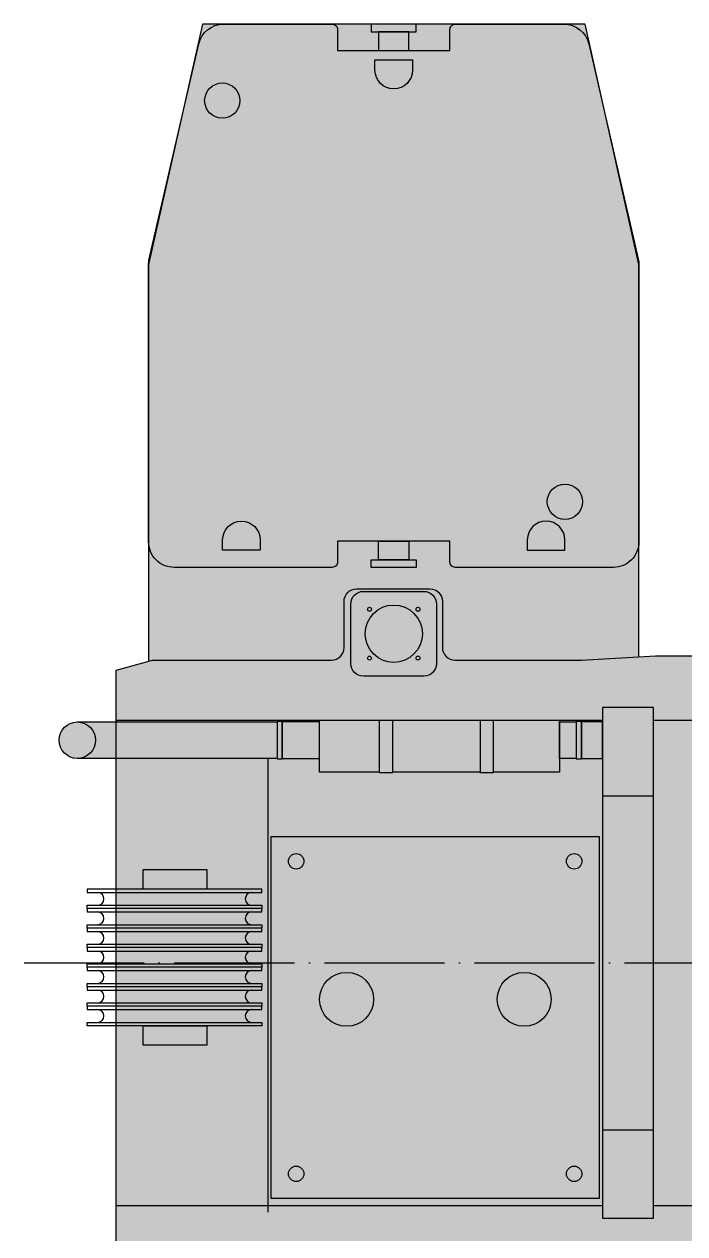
# Model space of a CAD drawing. Header units: millimetres. Extents: x -7081 to 12121, y -11735 to 22530.
# Drawn here: x -7081 to -4440, y -8828 to -3995 of the extents above; entities that cross this region are included whole.
import ezdxf

# ---------------------------------------------------------------- set-up
doc = ezdxf.new("R2010")
doc.units = ezdxf.units.MM
doc.linetypes.add('ACAD_ISO04W100', pattern=[30, 24, -3, 0, -3])
doc.layers.add('Кран SCC2600A', color=250, linetype='Continuous', lineweight=30)
doc.layers.add('Кран SCC2600A Штриховка', color=40, linetype='Continuous', lineweight=15)
doc.layers.add('Кран SCC2600A Оси', color=251, linetype='ACAD_ISO04W100')

# ---------------------------------------------------------------- blocks, each defined once
blk = doc.blocks.new('BLOCK-20160317.10264357')
at = {"color": 0, "linetype": 'ByBlock', "lineweight": -2, "ltscale": 20, "transparency": 16777216}
for points in [[(-349.0546567040074, 25.55272026961939), (349.0546567040146, 25.55272026961939), (349.0546567040146, 39), (-349.0546567040074, 39)], [(-349.0546567040074, -25.55272026961939), (349.0546567040146, -25.55272026961939), (349.0546567040146, -39), (-349.0546567040074, -39)]]:
    blk.add_lwpolyline(points, close=True, dxfattribs=at)
for centre, start, end in [((-308.0475440805531, 0), 270, 90), ((308.0475440805531, 0), 90, 270)]:
    blk.add_arc(centre, 25.55272026961939, start, end, dxfattribs=at)
blk = doc.blocks.new('BLOCK-20160317.11065502')
at = {"layer": 'Кран SCC2600A Штриховка', "ltscale": 20, "transparency": 16777216}
h = blk.add_hatch(color=253, dxfattribs=at)
h.dxf.hatch_style = 1
edge = h.paths.add_edge_path()
edge.add_line((0, -979.8433902428405), (-224.5753507971531, -979.8433902428405))
edge.add_line((-224.5753507971531, -979.8433902428405), (-224.5753507971531, -1063.694324007156))
edge.add_arc((-245.8810267899962, -1063.694324007157), 21.30567599284316, -90.00000000004161, 2.3874235921539366e-12, ccw=False)
edge.add_line((-245.8810267900117, -1085), (-878.2113952144282, -1085))
edge.add_arc((-878.2113952144441, -983.2113952144441), 101.7886047855559, 179.9999999999992, 270.000000000009, ccw=False)
edge.add_line((-980, -983.2113952144427), (-980, 124.4480155973433))
edge.add_arc((-878.2113952144441, 124.4480155972653), 101.7886047855559, 167.0407108236929, 179.9999999999561, ccw=False)
edge.add_line((-977.4074091254151, 147.2749928032936), (-779.7888625837513, 1006.038372420437))
edge.add_arc((-680.5928486727721, 983.2113952144441), 101.7886047855559, 89.99999999999562, 167.0407108237136, ccw=False)
edge.add_line((-680.5928486727644, 1085), (-245.8810267900117, 1085))
edge.add_arc((-245.8810267899962, 1063.694324007157), 21.30567599284313, -2.3874235921539366e-12, 90.0000000000415, ccw=False)
edge.add_line((-224.5753507971531, 1063.694324007156), (-224.5753507971531, 979.8433902428405))
edge.add_line((-224.5753507971531, 979.8433902428405), (0, 979.8433902428405))
edge.add_line((0, 979.8433902428405), (224.5753507971531, 979.8433902428405))
edge.add_line((224.5753507971531, 979.8433902428405), (224.5753507971531, 1063.694324007156))
edge.add_arc((245.8810267899962, 1063.694324007157), 21.30567599284316, 89.99999999995839, 180.0000000000024, ccw=False)
edge.add_line((245.8810267900117, 1085), (680.5928486727644, 1085))
edge.add_arc((680.5928486727721, 983.2113952144441), 101.7886047855559, 12.959289176286518, 90.00000000000438, ccw=False)
edge.add_line((779.7888625837513, 1006.038372420437), (977.4074091254151, 147.2749928032936))
edge.add_arc((878.2113952144441, 124.4480155972653), 101.7886047855559, 4.388311936054379e-11, 12.959289176307095, ccw=False)
edge.add_line((980, 124.4480155973433), (980, -983.2113952144427))
edge.add_arc((878.2113952144441, -983.2113952144441), 101.7886047855559, -90.00000000000898, 7.958078640513122e-13, ccw=False)
edge.add_line((878.2113952144282, -1085), (245.8810267900117, -1085))
edge.add_arc((245.8810267899962, -1063.694324007157), 21.30567599284313, 179.9999999999976, 270.0000000000415, ccw=False)
edge.add_line((224.5753507971531, -1063.694324007156), (224.5753507971531, -979.8433902428405))
edge.add_line((224.5753507971531, -979.8433902428405), (0, -979.8433902428405))
h = blk.add_hatch(color=256, dxfattribs=at)
h.dxf.hatch_style = 1
h.set_gradient(color1=(132, 132, 132), color2=(214, 214, 214), tint=1, name='CYLINDER')
h.paths.add_polyline_path([(-90.12815500237048, 1054.943090490448), (90.12815500237048, 1054.943090490448), (90.12815500237048, 1085), (-90.12815500237048, 1085)])
h = blk.add_hatch(color=256, dxfattribs=at)
h.dxf.hatch_style = 1
h.set_gradient(color1=(132, 132, 132), color2=(214, 214, 214), tint=1, name='CYLINDER')
h.paths.add_polyline_path([(-60.83756896480918, 979.8433902428405), (60.83756896475097, 979.8433902428405), (60.83756896475097, 1054.943090490448), (-60.83756896480918, 1054.943090490448)])
h = blk.add_hatch(color=256, dxfattribs=at)
h.dxf.hatch_style = 1
h.set_gradient(color1=(132, 132, 132), color2=(214, 214, 214), tint=1, name='CYLINDER')
h.paths.add_polyline_path([(-60.83756896480918, -979.8433902428405), (60.83756896475097, -979.8433902428405), (60.83756896475097, -1054.943090490448), (-60.83756896480918, -1054.943090490448)])
h = blk.add_hatch(color=256, dxfattribs=at)
h.dxf.hatch_style = 1
h.set_gradient(color1=(132, 132, 132), color2=(214, 214, 214), tint=1, name='CYLINDER')
h.paths.add_polyline_path([(-90.12815500237048, -1054.943090490448), (90.12815500237048, -1054.943090490448), (90.12815500237048, -1085), (-90.12815500237048, -1085)])
at = {"color": 0, "linetype": 'ByBlock', "lineweight": -2, "ltscale": 20, "transparency": 16777216}
for points in [[(0, -979.8433902428405), (-224.5753507971531, -979.8433902428405), (-224.5753507971531, -1063.694324007156, -0.4142135623733191), (-245.8810267900117, -1085), (-878.2113952144282, -1085, -0.4142135623731447), (-980, -983.2113952144427), (-980, 124.4480155973433, -0.05660590967345118), (-977.4074091254151, 147.2749928032936), (-779.7888625837513, 1006.038372420437, -0.3494149430676797), (-680.5928486727644, 1085), (-245.8810267900117, 1085, -0.4142135623733191), (-224.5753507971531, 1063.694324007156), (-224.5753507971531, 979.8433902428405), (0, 979.8433902428405), (224.5753507971531, 979.8433902428405), (224.5753507971531, 1063.694324007156, -0.4142135623733191), (245.8810267900117, 1085), (680.5928486727644, 1085, -0.3494149430676797), (779.7888625837513, 1006.038372420437), (977.4074091254151, 147.2749928032936, -0.05660590967345118), (980, 124.4480155973433), (980, -983.2113952144427, -0.4142135623731447), (878.2113952144282, -1085), (245.8810267900117, -1085, -0.4142135623733191), (224.5753507971531, -1063.694324007156), (224.5753507971531, -979.8433902428405)], [(75.09970024765096, 942.1011393723893), (75.09970024765096, 901.5711424133624, -0.9999999999999999), (-75.09970024759195, 901.5711424133624), (-75.09970024759195, 942.1011393723893)], [(-684.113992788567, -1015.945740475261), (-684.113992788567, -975.4157435162341, -0.9999999999999999), (-533.914592293324, -975.4157435162341), (-533.914592293324, -1015.945740475261)], [(684.113992788567, -1015.945740475261), (684.113992788567, -975.4157435162343, 0.9999999999999999), (533.914592293324, -975.4157435162343), (533.914592293324, -1015.945740475261)]]:
    blk.add_lwpolyline(points, format="xyb", close=True, dxfattribs=at)
for points in [[(-90.12815500237048, 1054.943090490448), (90.12815500237048, 1054.943090490448), (90.12815500237048, 1085), (-90.12815500237048, 1085)], [(-60.83756896480918, 979.8433902428405), (60.83756896475097, 979.8433902428405), (60.83756896475097, 1054.943090490448), (-60.83756896480918, 1054.943090490448)], [(-60.83756896480918, -979.8433902428405), (60.83756896475097, -979.8433902428405), (60.83756896475097, -1054.943090490448), (-60.83756896480918, -1054.943090490448)], [(-90.12815500237048, -1054.943090490448), (90.12815500237048, -1054.943090490448), (90.12815500237048, -1085), (-90.12815500237048, -1085)]]:
    blk.add_lwpolyline(points, close=True, dxfattribs=at)
for centre in [(-685.4224625870115, 779.7230231368449), (684.3381699339661, -822.8296507412454)]:
    blk.add_circle(centre, 70.53168461903704, dxfattribs=at)
blk = doc.blocks.new('BLOCK-20180425.102646')
at = {"color": 0, "linetype": 'ByBlock', "lineweight": -2, "ltscale": 20, "transparency": 16777216}
blk.add_wipeout([(-765, -3750), (765.0000000000002, -3750), (980.0000000000005, -2790), (980.0000000000005, 2790), (765.0000000000002, 3750), (-765, 3750), (-980, 2790), (-980, -2790)], dxfattribs=at)
at = {"layer": 'Кран SCC2600A Штриховка', "ltscale": 20, "transparency": 16777216}
h = blk.add_hatch(color=256, dxfattribs=at)
h.dxf.hatch_style = 1
h.paths.add_polyline_path([(-980, -2790), (-765, -3750), (765, -3750), (980, -2790), (980, 2790), (765, 3750), (-765, 3750), (-980, 2790)])
at = {"color": 0, "linetype": 'ByBlock', "lineweight": -2, "ltscale": 20, "transparency": 16777216}
blk.add_lwpolyline([(-980, -2790), (-765, -3750), (765, -3750), (980, -2790), (980, 2790), (765, 3750), (-765, 3750), (-980, 2790)], close=True, dxfattribs=at)
blk = doc.blocks.new('BLOCK-20160317.11151947')
at = {"layer": 'Кран SCC2600A Штриховка', "transparency": 16777216}
h = blk.add_hatch(color=251, dxfattribs=at)
h.dxf.hatch_style = 1
h.paths.add_polyline_path([(-7119.912844227478, 889.4415021665809, 1), (-6974.298015147073, 889.4415021665809, 1)])
at = {"color": 0, "linetype": 'ByBlock', "lineweight": -2, "ltscale": 20, "transparency": 16777216}
blk.add_circle((-7047.105429687275, 889.4415021665809), 72.80741454020244, dxfattribs=at)
blk.add_blockref('BLOCK-20180425.102646', (-5782, 0), dxfattribs=at)
blk.add_blockref('BLOCK-20160317.11065502', (-5782, 2665), dxfattribs=at)
blk.add_wipeout([(1612.9051516610484, 1168.9959075589804), (1612.9051516610484, 1212.9877226769386), (2006.20828409784, 1212.9877226769386), (2006.20828409784, 1168.9959075589804), (2026.3817736993078, 1168.9959075589804), (2026.3817736993078, 1125.0040924410205), (2006.20828409784, 1125.0040924410205), (2006.20828409784, 1081.0122773230605), (1612.9051516610484, 1081.0122773230605), (1612.9051516610484, 1125.0040924410205), (1548.5503129513709, 1125.0040924410205), (1548.5503129513709, 1107.8637457871882), (1182.592200288877, 931.704381319214), (1179.326432354355, 931.704381319214), (1179.326432354355, 9.094947017729282e-13), (1179.326432354355, -474.4968704862831), (1260.5864227250827, -474.4968704862831), (1861.791569999118, -601.0758392493208), (1861.791569999118, -601.0758392493208), (1900.418078297619, -616.4314579561633), (1931.6646614124911, -643.8441049069716), (1951.9173824571644, -680.1432710060826), (1958.833839532279, -721.1306445585851), (1951.6140847121287, -762.0656822346537), (1931.0931449230402, -798.2138938000517), (1899.6444438759554, -825.3944267539018), (1883.1345497522534, -833.701587551981), (1395.7663450962718, -1034.3189171661288), (1548.5503129513709, -1107.8637457871873), (1548.5503129513709, -1125.0040924410205), (1612.9051516610484, -1125.0040924410205), (1612.9051516610484, -1081.0122773230614), (2006.20828409784, -1081.0122773230614), (2006.20828409784, -1125.0040924410205), (2026.3817736993078, -1125.0040924410205), (2026.3817736993078, -1168.9959075589795), (2006.20828409784, -1168.9959075589795), (2006.20828409784, -1212.9877226769377), (1612.9051516610484, -1212.9877226769377), (1612.9051516610484, -1168.9959075589795), (1548.5503129513709, -1168.9959075589795), (1548.5503129513709, -1189.315840154064), (1372.6766985869363, -1207.2263289659822), (1314.759749638899, -1226.5840154068346), (673.5810463438975, -1226.5840154068346), (559.2147327876737, -1348.5700529609967), (-450.6683501229859, -1348.5700529609967), (-569.2041405873856, -1226.5840154068346), (-4735.756391325267, -1226.5840154068346), (-5031.972075108322, -1209.6788637457867), (-5537.446738292398, -1209.6788637457867), (-5537.446738292398, -1209.6788637457867), (-5556.615387268126, -1213.491745093018), (-5572.865783201534, -1224.349912513453), (-5583.723950621968, -1240.6003084468603), (-5587.536831969199, -1259.7689574225878), (-5587.536831969192, -1444.0947883646004), (-5587.536831969192, -1444.0947883646004), (-5591.349713316422, -1463.263437340327), (-5602.207880736856, -1479.513833273736), (-5618.458276670264, -1490.3720006941712), (-5637.626925645993, -1494.1848820414016), (-5930.491514411791, -1494.1848820414016), (-5930.491514411791, -1494.1848820414016), (-5949.660163387519, -1490.3720006941712), (-5965.910559320927, -1479.513833273736), (-5976.76872674136, -1463.263437340327), (-5980.5816080885925, -1444.0947883646004), (-5980.5816080885925, -1259.7689574225878), (-5980.5816080885925, -1259.7689574225878), (-5984.394489435823, -1240.6003084468603), (-5995.252656856257, -1224.349912513453), (-6011.503052789666, -1213.491745093018), (-6030.671701765394, -1209.6788637457867), (-6745.835081537836, -1209.6788637457867), (-6892.115069812229, -1168.9528165623415), (-6892.115069812229, 294.6875300914753), (-6892.115069812229, 816.6340876263785), (-6892.115069812229, 1168.9528165623415), (-6745.835081537836, 1209.6788637457867), (-6030.671701765394, 1209.6788637457867), (-6030.671701765394, 1209.6788637457867), (-6011.503052789666, 1213.4917450930188), (-5995.252656856257, 1224.3499125134522), (-5984.394489435823, 1240.6003084468603), (-5980.5816080885925, 1259.7689574225878), (-5980.5816080885925, 1444.0947883645995), (-5980.5816080885925, 1444.0947883645995), (-5976.76872674136, 1463.263437340327), (-5965.910559320927, 1479.513833273736), (-5949.660163387519, 1490.3720006941703), (-5930.491514411791, 1494.1848820414016), (-5637.626925645993, 1494.1848820414016), (-5637.626925645993, 1494.1848820414016), (-5618.458276670264, 1490.3720006941703), (-5602.207880736856, 1479.513833273736), (-5591.349713316422, 1463.263437340327), (-5587.536831969192, 1444.0947883645995), (-5587.536831969199, 1259.7689574225878), (-5587.536831969199, 1259.7689574225878), (-5583.723950621968, 1240.6003084468603), (-5572.865783201534, 1224.3499125134522), (-5556.615387268126, 1213.4917450930188), (-5537.446738292398, 1209.6788637457867), (-5031.972075108322, 1209.6788637457867), (-4735.756391325267, 1226.5840154068346), (-569.2041405873856, 1226.5840154068346), (-450.6683501229859, 1348.5700529609967), (559.2147327876737, 1348.5700529609967), (673.5810463438975, 1226.5840154068346), (1314.759749638899, 1226.5840154068346), (1372.6766985869363, 1207.2263289659813), (1548.5503129513709, 1189.315840154065), (1548.5503129513709, 1168.9959075589804)], dxfattribs=at)
at = {"layer": 'Кран SCC2600A Штриховка', "ltscale": 20, "transparency": 16777216}
h = blk.add_hatch(color=256, dxfattribs=at)
h.dxf.hatch_style = 1
edge = h.paths.add_edge_path()
edge.add_line((1548.550312951371, 1168.99590755898), (1612.905151661049, 1168.99590755898))
edge.add_line((1612.905151661049, 1168.99590755898), (1612.905151661049, 1212.987722676939))
edge.add_line((1612.905151661049, 1212.987722676939), (2006.20828409784, 1212.987722676939))
edge.add_line((2006.20828409784, 1212.987722676939), (2006.20828409784, 1168.99590755898))
edge.add_line((2006.20828409784, 1168.99590755898), (2026.381773699308, 1168.99590755898))
edge.add_line((2026.381773699308, 1168.99590755898), (2026.381773699308, 1125.00409244102))
edge.add_line((2026.381773699308, 1125.00409244102), (2006.20828409784, 1125.00409244102))
edge.add_line((2006.20828409784, 1125.00409244102), (2006.20828409784, 1081.012277323061))
edge.add_line((2006.20828409784, 1081.012277323061), (1612.905151661049, 1081.012277323061))
edge.add_line((1612.905151661049, 1081.012277323061), (1612.905151661049, 1125.00409244102))
edge.add_line((1612.905151661049, 1125.00409244102), (1548.550312951371, 1125.00409244102))
edge.add_line((1548.550312951371, 1125.00409244102), (1548.550312951371, 1107.863745787188))
edge.add_line((1548.550312951371, 1107.863745787188), (1182.592200288876, 931.704381319214))
edge.add_line((1182.592200288876, 931.704381319214), (1179.326432354355, 931.704381319214))
edge.add_line((1179.326432354355, 931.704381319214), (1179.326432354355, 0))
edge.add_line((1179.326432354355, 0), (1179.326432354355, -474.4968704862822))
edge.add_line((1179.326432354355, -474.4968704862822), (1260.586422725082, -474.4968704862822))
edge.add_line((1260.586422725082, -474.4968704862822), (1861.791569999117, -601.0758392493208))
edge.add_arc((1836.610255175736, -720.678141550318), 122.2244219946789, -67.62626786075788, 78.11047830091633, ccw=False)
edge.add_line((1883.134549752252, -833.701587551981), (1395.766345096272, -1034.318917166129))
edge.add_line((1395.766345096272, -1034.318917166129), (1548.550312951371, -1107.863745787188))
edge.add_line((1548.550312951371, -1107.863745787188), (1548.550312951371, -1125.00409244102))
edge.add_line((1548.550312951371, -1125.00409244102), (1612.905151661049, -1125.00409244102))
edge.add_line((1612.905151661049, -1125.00409244102), (1612.905151661049, -1081.012277323061))
edge.add_line((1612.905151661049, -1081.012277323061), (2006.20828409784, -1081.012277323061))
edge.add_line((2006.20828409784, -1081.012277323061), (2006.20828409784, -1125.00409244102))
edge.add_line((2006.20828409784, -1125.00409244102), (2026.381773699308, -1125.00409244102))
edge.add_line((2026.381773699308, -1125.00409244102), (2026.381773699308, -1168.99590755898))
edge.add_line((2026.381773699308, -1168.99590755898), (2006.20828409784, -1168.99590755898))
edge.add_line((2006.20828409784, -1168.99590755898), (2006.20828409784, -1212.987722676939))
edge.add_line((2006.20828409784, -1212.987722676939), (1612.905151661049, -1212.987722676939))
edge.add_line((1612.905151661049, -1212.987722676939), (1612.905151661049, -1168.99590755898))
edge.add_line((1612.905151661049, -1168.99590755898), (1548.550312951371, -1168.99590755898))
edge.add_line((1548.550312951371, -1168.99590755898), (1548.550312951371, -1189.315840154064))
edge.add_line((1548.550312951371, -1189.315840154064), (1372.676698586936, -1207.226328965982))
edge.add_line((1372.676698586936, -1207.226328965982), (1314.759749638899, -1226.584015406836))
edge.add_line((1314.759749638899, -1226.584015406836), (673.5810463438975, -1226.584015406836))
edge.add_line((673.5810463438975, -1226.584015406836), (559.2147327876737, -1348.570052960997))
edge.add_line((559.2147327876737, -1348.570052960997), (-450.6683501229854, -1348.570052960997))
edge.add_line((-450.6683501229854, -1348.570052960997), (-569.2041405873861, -1226.584015406836))
edge.add_line((-569.2041405873861, -1226.584015406836), (-4735.756391325267, -1226.584015406836))
edge.add_line((-4735.756391325267, -1226.584015406836), (-5031.972075108322, -1209.678863745787))
edge.add_line((-5031.972075108322, -1209.678863745787), (-5537.446738292398, -1209.678863745787))
edge.add_arc((-5537.446738292398, -1259.768957422588), 50.09009367680119, 90, 180)
edge.add_line((-5587.536831969199, -1259.768957422588), (-5587.536831969192, -1444.0947883646))
edge.add_arc((-5637.626925645993, -1444.0947883646), 50.09009367680119, 270, 360, ccw=False)
edge.add_line((-5637.626925645993, -1494.184882041402), (-5930.491514411791, -1494.184882041402))
edge.add_arc((-5930.491514411791, -1444.0947883646), 50.09009367680119, 180, 270, ccw=False)
edge.add_line((-5980.581608088592, -1444.0947883646), (-5980.581608088592, -1259.768957422588))
edge.add_arc((-6030.671701765394, -1259.768957422588), 50.09009367680119, 0, 90)
edge.add_line((-6030.671701765394, -1209.678863745787), (-6745.835081537836, -1209.678863745787))
edge.add_line((-6745.835081537836, -1209.678863745787), (-6892.115069812229, -1168.952816562341))
edge.add_line((-6892.115069812229, -1168.952816562341), (-6892.115069812229, 294.6875300914744))
edge.add_line((-6892.115069812229, 294.6875300914744), (-6892.115069812229, 816.6340876263785))
edge.add_line((-6892.115069812229, 816.6340876263785), (-6892.115069812229, 1168.952816562341))
edge.add_line((-6892.115069812229, 1168.952816562341), (-6745.835081537836, 1209.678863745787))
edge.add_line((-6745.835081537836, 1209.678863745787), (-6030.671701765394, 1209.678863745787))
edge.add_arc((-6030.671701765394, 1259.768957422588), 50.09009367680119, 270, 360)
edge.add_line((-5980.581608088592, 1259.768957422588), (-5980.581608088592, 1444.0947883646))
edge.add_arc((-5930.491514411791, 1444.0947883646), 50.09009367680119, 90, 180, ccw=False)
edge.add_line((-5930.491514411791, 1494.184882041402), (-5637.626925645993, 1494.184882041402))
edge.add_arc((-5637.626925645993, 1444.0947883646), 50.09009367680119, 0, 90, ccw=False)
edge.add_line((-5587.536831969192, 1444.0947883646), (-5587.536831969199, 1259.768957422588))
edge.add_arc((-5537.446738292398, 1259.768957422588), 50.09009367680119, 180, 270)
edge.add_line((-5537.446738292398, 1209.678863745787), (-5031.972075108322, 1209.678863745787))
edge.add_line((-5031.972075108322, 1209.678863745787), (-4735.756391325267, 1226.584015406836))
edge.add_line((-4735.756391325267, 1226.584015406836), (-569.2041405873861, 1226.584015406836))
edge.add_line((-569.2041405873861, 1226.584015406836), (-450.6683501229854, 1348.570052960997))
edge.add_line((-450.6683501229854, 1348.570052960997), (559.2147327876737, 1348.570052960997))
edge.add_line((559.2147327876737, 1348.570052960997), (673.5810463438975, 1226.584015406836))
edge.add_line((673.5810463438975, 1226.584015406836), (1314.759749638899, 1226.584015406836))
edge.add_line((1314.759749638899, 1226.584015406836), (1372.676698586936, 1207.226328965982))
edge.add_line((1372.676698586936, 1207.226328965982), (1548.550312951371, 1189.315840154064))
edge.add_line((1548.550312951371, 1189.315840154064), (1548.550312951371, 1168.99590755898))
at = {"layer": 'Кран SCC2600A Штриховка', "transparency": 16777216}
h = blk.add_hatch(color=256, dxfattribs=at)
h.dxf.hatch_style = 1
h.set_gradient(color1=(132, 132, 132), rotation=90.00000000000003, tint=1)
h.paths.add_polyline_path([(-5119.955705344248, 968.9725565719709), (-5119.955705344248, 762.2686567164128), (-5384.290804044293, 762.2686567164128), (-5384.290804044293, 759.0028887818917), (-5435.198363023585, 759.0028887818917), (-5435.198363023585, 762.2686567164128), (-5787.517091959562, 762.2686567164128), (-5787.517091959562, 759.0028887818917), (-5838.424650938854, 759.0028887818917), (-5838.424650938854, 762.2686567164128), (-6078.93885411651, 762.2686567164128), (-6078.93885411651, 968.9725565719709)])
h = blk.add_hatch(color=256, dxfattribs=at)
h.dxf.hatch_style = 1
h.set_gradient(color1=(132, 132, 132), rotation=90.00000000000003, tint=1, name='CYLINDER')
edge = h.paths.add_edge_path()
edge.add_line((-6248.374578719304, 816.6340876263785), (-7047.105429687275, 816.6340876263785))
edge.add_arc((-7047.105429687275, 889.4415021665809), 72.80741454020244, 90, 270, ccw=False)
edge.add_line((-7047.105429687275, 962.2489167067833), (-6248.374578719304, 962.2489167067833))
edge.add_line((-6248.374578719304, 962.2489167067833), (-6248.374578719304, 816.6340876263785))
h = blk.add_hatch(color=256, dxfattribs=at)
h.dxf.hatch_style = 1
h.set_gradient(color1=(132, 132, 132), rotation=90.00000000000003, tint=1, name='CYLINDER')
h.paths.add_polyline_path([(-6248.374578719304, 964.4800900143673), (-6248.374578719304, 814.4029143187945), (-6228.011555127581, 814.4029143187945), (-6228.011555127581, 964.4800900143673)])
h = blk.add_hatch(color=256, dxfattribs=at)
h.dxf.hatch_style = 1
h.set_gradient(color1=(132, 132, 132), rotation=90.00000000000003, tint=1, name='CYLINDER')
h.paths.add_polyline_path([(-6228.011555127581, 962.2489167067833), (-6228.011555127581, 816.6340876263785), (-6078.93885411651, 816.6340876263785), (-6078.93885411651, 962.2489167067833)])
h = blk.add_hatch(color=256, dxfattribs=at)
h.dxf.hatch_style = 1
h.set_gradient(color1=(132, 132, 132), rotation=90.00000000000003, tint=1, name='CYLINDER')
h.paths.add_polyline_path([(-5052.084235898146, 962.2489167067833), (-5052.084235898146, 816.6340876263785), (-5119.955705344248, 816.6340876263785), (-5119.955705344248, 889.4415021665809), (-5119.955705344248, 962.2489167067833)])
h = blk.add_hatch(color=256, dxfattribs=at)
h.dxf.hatch_style = 1
h.set_gradient(color1=(132, 132, 132), rotation=90.00000000000003, tint=1, name='CYLINDER')
h.paths.add_polyline_path([(-5052.084235898146, 964.4800900143673), (-5052.084235898146, 814.4029143187945), (-5031.721212306424, 814.4029143187945), (-5031.721212306424, 964.4800900143673)])
h = blk.add_hatch(color=256, dxfattribs=at)
h.dxf.hatch_style = 1
h.set_gradient(color1=(132, 132, 132), rotation=90.00000000000003, tint=1, name='CYLINDER')
h.paths.add_polyline_path([(-5031.721212306424, 962.2489167067833), (-5031.721212306424, 816.6340876263785), (-4947.254212806933, 816.6340876263785), (-4947.254212806933, 962.2489167067833)])
at = {"color": 0, "linetype": 'ByBlock', "lineweight": -2, "ltscale": 20, "transparency": 16777216}
blk.add_line((-6285.642753972075, 816.6340876263785), (-6285.642753972075, -995.5736645577999), dxfattribs=at)
for points in [[(-6892.115069812229, -1168.952816562341), (-6892.115069812229, 294.6875300914744), (-6892.115069812229, 816.6340876263785), (-6892.115069812229, 1168.952816562341), (-6745.835081537836, 1209.678863745787), (-6030.671701765394, 1209.678863745787, 0.414213562373095), (-5980.581608088592, 1259.768957422588), (-5980.581608088592, 1444.0947883646, -0.414213562373095), (-5930.491514411791, 1494.184882041402), (-5637.626925645993, 1494.184882041402, -0.414213562373095), (-5587.536831969192, 1444.0947883646), (-5587.536831969199, 1259.768957422588, 0.414213562373095), (-5537.446738292398, 1209.678863745787), (-5031.972075108322, 1209.678863745787), (-4735.756391325267, 1226.584015406836), (-569.2041405873861, 1226.584015406836)], [(-4743.816080885888, 968.9725565719709), (-471.0447397346143, 968.9725565719709), (-277.782378430431, 996.0592200288811), (464.7911896125879, 996.0592200288811, -0.0983785192042965), (660.8377467501232, 938.6201251805469), (901.3519499277791, 667.36928261916)], [(-4743.816080885888, -968.9725565719709), (-471.0447397346143, -968.9725565719709), (-277.782378430431, -996.0592200288811), (464.7911896125879, -996.0592200288811, 0.0983785192042965), (660.8377467501232, -938.6201251805469), (901.3519499277791, -667.36928261916)]]:
    blk.add_lwpolyline(points, format="xyb", dxfattribs=at)
for points in [[(-5953.494944631682, 1195.222014716754), (-5953.494944631682, 1433.913276568739, -0.4142135623731134), (-5903.404850954881, 1484.00337024554), (-5661.447821168375, 1484.00337024554, -0.4142135623731134), (-5611.357727491573, 1433.913276568739), (-5611.357727491573, 1195.222014716754, -0.4142135623731134), (-5661.447821168375, 1145.131921039952), (-5903.404850954881, 1145.131921039952, -0.414213562373095)], [(-6248.374578719304, 816.6340876263785), (-7047.105429687275, 816.6340876263785, -0.9999999999999999), (-7047.105429687275, 962.2489167067833), (-6248.374578719304, 962.2489167067833)]]:
    blk.add_lwpolyline(points, format="xyb", close=True, dxfattribs=at)
for points in [[(-4947.254212806933, -1019.880115551277), (-4743.816080885888, -1019.880115551277), (-4743.816080885888, 1019.880115551277), (-4947.254212806933, 1019.880115551277)], [(-5119.955705344248, 968.9725565719709), (-5119.955705344248, 762.2686567164128), (-5384.290804044293, 762.2686567164128), (-5384.290804044293, 759.0028887818917), (-5435.198363023585, 759.0028887818917), (-5435.198363023585, 762.2686567164128), (-5787.517091959562, 762.2686567164128), (-5787.517091959562, 759.0028887818917), (-5838.424650938854, 759.0028887818917), (-5838.424650938854, 762.2686567164128), (-6078.93885411651, 762.2686567164128), (-6078.93885411651, 968.9725565719709)], [(-6248.374578719304, 964.4800900143673), (-6248.374578719304, 814.4029143187945), (-6228.011555127581, 814.4029143187945), (-6228.011555127581, 964.4800900143673)], [(-6228.011555127581, 962.2489167067833), (-6228.011555127581, 816.6340876263785), (-6078.93885411651, 816.6340876263785), (-6078.93885411651, 962.2489167067833)], [(-5052.084235898146, 962.2489167067833), (-5052.084235898146, 816.6340876263785), (-5119.955705344248, 816.6340876263785), (-5119.955705344248, 889.4415021665809), (-5119.955705344248, 962.2489167067833)], [(-5052.084235898146, 964.4800900143673), (-5052.084235898146, 814.4029143187945), (-5031.721212306424, 814.4029143187945), (-5031.721212306424, 964.4800900143673)], [(-5031.721212306424, 962.2489167067833), (-5031.721212306424, 816.6340876263785), (-4947.254212806933, 816.6340876263785), (-4947.254212806933, 962.2489167067833)], [(-6272.003370245548, 504.8493018777081), (-4960.701492537308, 504.8493018777081), (-4960.701492537308, -942.0779971112206), (-6272.003370245548, -942.0779971112206)], [(-6783.768415984589, 372.6817525276783), (-6529.36653438583, 372.6817525276783), (-6529.36653438583, 294.6875300914744), (-6783.768415984589, 294.6875300914744)], [(-6783.768415984589, -251.3124699085256), (-6529.36653438583, -251.3124699085256), (-6529.36653438583, -329.3066923447295), (-6783.768415984589, -329.3066923447295)]]:
    blk.add_lwpolyline(points, close=True, dxfattribs=at)
for points in [[(-6892.115069812229, 968.9725565719709), (-4947.254212806933, 968.9725565719709)], [(-5838.424650938854, 762.2686567164128), (-5838.424650938854, 968.9725565719709)], [(-5787.517091959562, 968.9725565719709), (-5787.517091959562, 762.2686567164128)], [(-5435.198363023585, 762.2686567164128), (-5435.198363023585, 968.9725565719709)], [(-5384.290804044293, 968.9725565719709), (-5384.290804044293, 762.2686567164128)], [(-4947.254212806933, 667.36928261916), (-4743.816080885888, 667.36928261916)], [(-4947.254212806933, -667.36928261916), (-4743.816080885888, -667.36928261916)], [(-6892.115069812229, -968.9725565719709), (-4947.254212806933, -968.9725565719709)]]:
    blk.add_lwpolyline(points, dxfattribs=at)
for centre, radius in [((-5782, 1315), 114.4391790176437), ((-5878.973818427185, 1412.522376526176), 7.845189307589999), ((-5685.026181572815, 1412.522376526176), 7.845189307589999), ((-5878.973818427185, 1217.477623473824), 7.845189307589999), ((-5685.026181572815, 1217.477623473824), 7.845189307589999), ((-6172.109292248431, 405.6275878671204), 30.86020802475075), ((-5060.595570534417, 405.6275878671204), 30.86020802475075), ((-5970.496148290797, -145.8069330765593), 107.8136934915698), ((-5260.385467125481, -145.8069330765593), 107.8136934915698), ((-6172.109292248431, -842.8562831006329), 30.86020802475075), ((-5060.595570534417, -842.8562831006329), 30.86020802475075)]:
    blk.add_circle(centre, radius, dxfattribs=at)
for p in [(-6658.322810797195, 255.6875300914744), (-6658.322810797195, 177.6875300914744), (-6658.322810797195, 99.6875300914744), (-6658.322810797195, 21.6875300914744), (-6658.322810797195, -56.3124699085256), (-6658.322810797195, -134.3124699085256), (-6658.322810797195, -212.3124699085256)]:
    blk.add_blockref('BLOCK-20160317.10264357', p, dxfattribs=at)
blk = doc.blocks.new('*U36')
at = {"color": 0, "linetype": 'ByBlock', "lineweight": -2, "ltscale": 20, "transparency": 16777216}
blk.add_blockref('BLOCK-20160317.11151947', (0, 0), dxfattribs=at)
at = {"layer": 'Кран SCC2600A Оси', "lineweight": -2, "ltscale": 20, "transparency": 16777216}
blk.add_line((-7259.449322854583, 0), (0, 0), dxfattribs=at)

msp = doc.modelspace()

# ---------------------------------------------------------------- block references
at = {"layer": 'Кран SCC2600A', "transparency": 16777216}
msp.add_blockref('*U36', (178.0370750757575, -7745.125214407238), dxfattribs=at)

doc.saveas('drawing.dxf')
